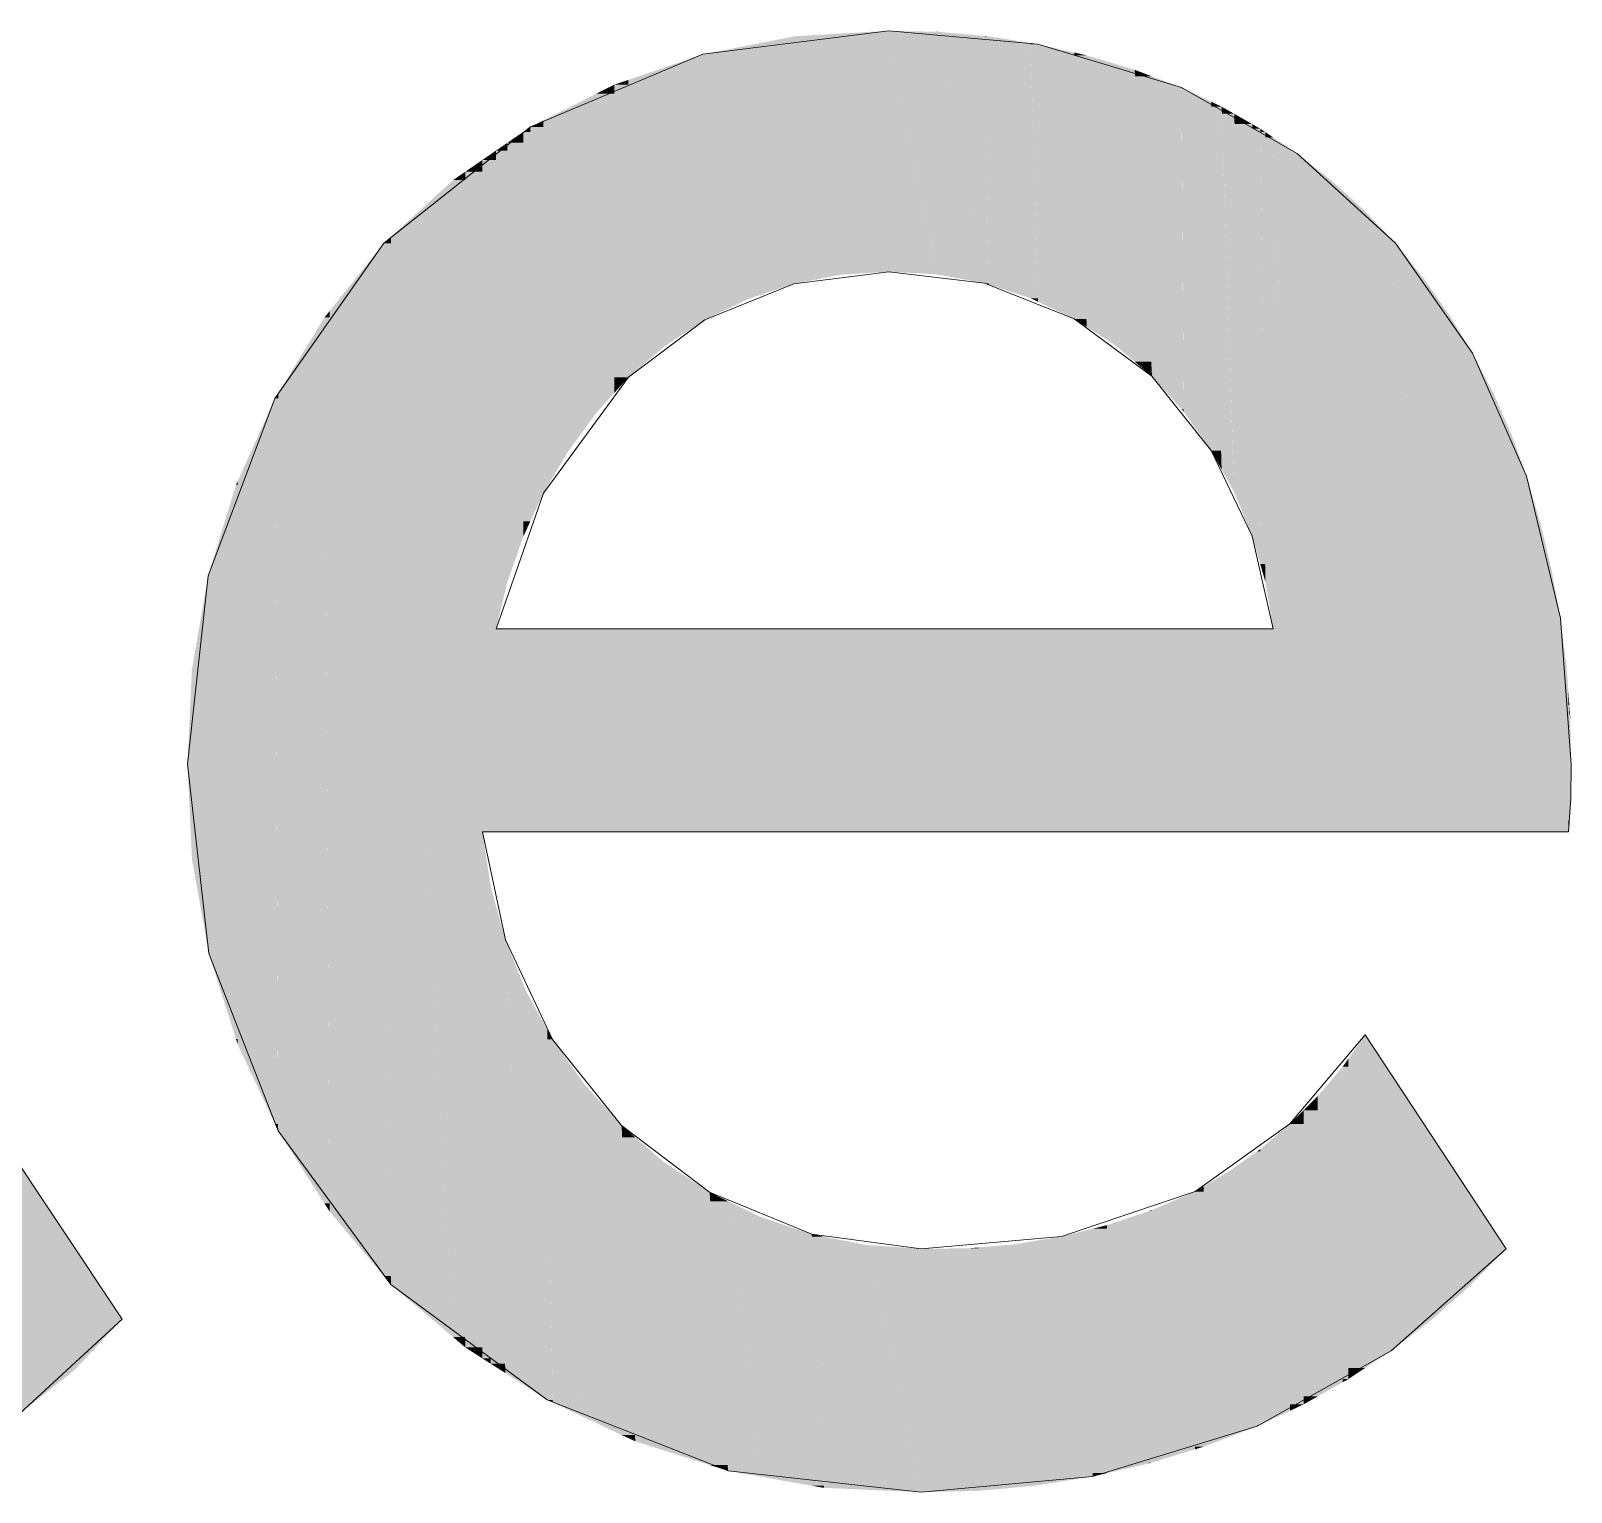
# Model space of a CAD drawing. Extents: x 885 to 2021, y 330 to 1122.
# Drawn here: x 1747.863 to 1750.219, y 644.146 to 646.382 of the extents above; entities that cross this region are included whole.
import ezdxf

# ---------------------------------------------------------------- set-up
doc = ezdxf.new("R2010")
doc.units = 0
doc.layers.get('0').update_dxf_attribs({"lineweight": 18})
doc.layers.add('P11_Plankopf_Ausführung_AF_4_800 Plankopf', color=7, linetype='Continuous', lineweight=25)

# ---------------------------------------------------------------- blocks, each defined once
blk = doc.blocks.new('Referenz-A0T8DI3SAL', base_point=(1729.7843, 502.0648))
at = {"layer": 'P11_Plankopf_Ausführung_AF_4_800 Plankopf', "color": 0, "linetype": 'Continuous', "lineweight": 13, "ltscale": 16.9}
for p, q in [((1749.1753, 646.3823), (1748.8912, 646.3463)), ((1749.4037, 646.3618), (1749.1753, 646.3823)), ((1748.8912, 646.3463), (1748.6272, 646.2352)), ((1749.6232, 646.2955), (1749.4037, 646.3618)), ((1749.8001, 646.1945), (1749.6232, 646.2955)), ((1748.6272, 646.2352), (1748.4029, 646.0572)), ((1749.9504, 646.0572), (1749.8001, 646.1945)), ((1748.4029, 646.0572), (1748.2364, 645.8196)), ((1750.0684, 645.8889), (1749.9504, 646.0572)), ((1749.1753, 646.0136), (1749.03, 645.995)), ((1749.3219, 645.9959), (1749.1753, 646.0136)), ((1749.03, 645.995), (1748.8943, 645.9399)), ((1749.4592, 645.9413), (1749.3219, 645.9959)), ((1749.5781, 645.8536), (1749.4592, 645.9413)), ((1748.8943, 645.9399), (1748.7771, 645.8521)), ((1750.151, 645.7008), (1750.0684, 645.8889)), ((1748.7771, 645.8521), (1748.6471, 645.6747)), ((1749.6686, 645.7399), (1749.5781, 645.8536)), ((1748.2364, 645.8196), (1748.1342, 645.5482)), ((1749.7315, 645.6088), (1749.6686, 645.7399)), ((1750.2029, 645.4831), (1750.151, 645.7008)), ((1748.6471, 645.6747), (1748.5747, 645.467)), ((1749.7635, 645.467), (1749.7315, 645.6088)), ((1748.1342, 645.5482), (1748.1027, 645.2598)), ((1750.2192, 645.2598), (1750.2029, 645.4831)), ((1749.7635, 645.467), (1748.5747, 645.467)), ((1748.1027, 645.2598), (1748.1353, 644.9701)), ((1750.2187, 645.2079), (1750.2192, 645.2598)), ((1750.2151, 645.1562), (1750.2187, 645.2079)), ((1748.5539, 645.1562), (1748.5889, 644.9911)), ((1748.5539, 645.1562), (1750.2151, 645.1562)), ((1748.5889, 644.9911), (1748.6612, 644.8385)), ((1748.1353, 644.9701), (1748.2414, 644.6985)), ((1748.6612, 644.8385), (1748.7668, 644.7068)), ((1749.7892, 644.7092), (1749.9044, 644.8455)), ((1750.1199, 644.5183), (1749.9044, 644.8455)), ((1748.0028, 644.4107), (1747.746, 644.7959)), ((1748.2414, 644.6985), (1748.4139, 644.4635)), ((1748.7668, 644.7068), (1748.9014, 644.6048)), ((1749.6439, 644.6058), (1749.7892, 644.7092)), ((1748.9014, 644.6048), (1749.0576, 644.5405)), ((1749.4397, 644.5369), (1749.6439, 644.6058)), ((1749.0576, 644.5405), (1749.2251, 644.5183)), ((1749.2251, 644.5183), (1749.4397, 644.5369)), ((1749.9441, 644.3621), (1750.1199, 644.5183)), ((1748.4139, 644.4635), (1748.6529, 644.2868)), ((1747.8462, 644.2661), (1748.0028, 644.4107)), ((1749.7392, 644.2465), (1749.9441, 644.3621)), ((1748.6529, 644.2868), (1748.9296, 644.1783)), ((1749.4873, 644.1697), (1749.7392, 644.2465)), ((1748.9296, 644.1783), (1749.2251, 644.1456)), ((1749.2251, 644.1456), (1749.4873, 644.1697))]:
    blk.add_line(p, q, dxfattribs=at)
at = {"layer": 'P11_Plankopf_Ausführung_AF_4_800 Plankopf', "color": 0, "linetype": 'Continuous', "lineweight": 0, "ltscale": 0.0169}
for points in [[(1749.03, 646.3599), (1748.9604, 646.3599), (1749.03, 646.3736)], [(1749.032, 646.3736), (1749.03, 646.3736), (1749.032, 646.374)], [(1749.032, 645.9953), (1749.03, 645.9953), (1749.03, 646.3736)], [(1749.032, 645.9953), (1749.032, 646.3736), (1749.03, 646.3736)], [(1749.102, 646.374), (1749.032, 646.374), (1749.102, 646.3781)], [(1749.102, 646.009), (1749.032, 646.009), (1749.032, 646.374)], [(1749.102, 646.009), (1749.102, 646.374), (1749.032, 646.374)], [(1749.1753, 646.3781), (1749.102, 646.3781), (1749.1753, 646.3823)], [(1749.1753, 646.0136), (1749.102, 646.0136), (1749.102, 646.3781)], [(1749.1753, 646.0136), (1749.1753, 646.3781), (1749.102, 646.3781)], [(1749.2483, 646.0136), (1749.1753, 646.0136), (1749.1753, 646.3823)], [(1749.2492, 646.3808), (1749.1756, 646.3808), (1749.1753, 646.3823)], [(1749.2492, 646.0095), (1749.2492, 646.3808), (1749.1756, 646.3808)], [(1749.2518, 646.0095), (1749.2492, 646.0095), (1749.2492, 646.3808)], [(1749.2518, 646.3807), (1749.2492, 646.3807), (1749.2492, 646.3808)], [(1749.2518, 646.009), (1749.2518, 646.3807), (1749.2492, 646.3807)], [(1749.3195, 646.009), (1749.2518, 646.009), (1749.2518, 646.3807)], [(1749.3219, 646.3744), (1749.253, 646.3744), (1749.2518, 646.3807)], [(1749.3219, 645.9959), (1749.3219, 646.3744), (1749.253, 646.3744)], [(1749.328, 645.9959), (1749.3219, 645.9959), (1749.3219, 646.3744)], [(1749.3281, 646.3739), (1749.3219, 646.3739), (1749.3219, 646.3744)], [(1749.3281, 645.9939), (1749.3281, 646.3739), (1749.3219, 646.3739)], [(1749.389, 645.9939), (1749.3281, 645.9939), (1749.3281, 646.3739)], [(1749.3923, 646.3637), (1749.3297, 646.3637), (1749.3281, 646.3739)], [(1748.8912, 646.3264), (1748.8329, 646.3264), (1748.8912, 646.3463)], [(1748.8943, 646.3463), (1748.8912, 646.3463), (1748.8943, 646.347)], [(1748.8943, 645.9399), (1748.8912, 645.9399), (1748.8912, 646.3463)], [(1748.8943, 645.9399), (1748.8943, 646.3463), (1748.8912, 646.3463)], [(1748.9604, 646.347), (1748.8943, 646.347), (1748.9604, 646.3599)], [(1748.9604, 645.9718), (1748.8943, 645.9718), (1748.8943, 646.347)], [(1748.9604, 645.9718), (1748.9604, 646.347), (1748.8943, 646.347)], [(1749.03, 645.995), (1748.9604, 645.995), (1748.9604, 646.3599)], [(1749.03, 645.995), (1749.03, 646.3599), (1748.9604, 646.3599)], [(1749.3923, 645.973), (1749.3923, 646.3637), (1749.3297, 646.3637)], [(1749.4035, 645.973), (1749.3923, 645.973), (1749.3923, 646.3637)], [(1749.4037, 646.3618), (1749.3924, 646.3618), (1749.3923, 646.3637)], [(1749.4037, 645.9676), (1749.4037, 646.3618), (1749.3924, 646.3618)], [(1749.4558, 645.9676), (1749.4037, 645.9676), (1749.4037, 646.3618)], [(1749.4592, 646.3491), (1749.4054, 646.3491), (1749.4037, 646.3618)], [(1749.4592, 645.9413), (1749.4592, 646.3491), (1749.4054, 646.3491)], [(1749.4778, 645.9413), (1749.4592, 645.9413), (1749.4592, 646.3491)], [(1749.4783, 646.3447), (1749.4594, 646.3447), (1749.4592, 646.3491)], [(1749.4783, 645.9291), (1749.4783, 646.3447), (1749.4594, 646.3447)], [(1749.5188, 645.9291), (1749.4783, 645.9291), (1749.4783, 646.3447)], [(1749.5215, 646.3317), (1749.4796, 646.3317), (1749.4783, 646.3447)], [(1748.8329, 646.3072), (1748.7771, 646.3072), (1748.8329, 646.3264)], [(1748.8912, 645.9378), (1748.8329, 645.9378), (1748.8329, 646.3264)], [(1748.8912, 645.9378), (1748.8912, 646.3264), (1748.8329, 646.3264)], [(1749.5215, 645.9013), (1749.5215, 646.3317), (1749.4796, 646.3317)], [(1749.5499, 645.9013), (1749.5215, 645.9013), (1749.5215, 646.3317)], [(1749.5516, 646.3226), (1749.5221, 646.3226), (1749.5215, 646.3317)], [(1749.5516, 645.8759), (1749.5516, 646.3226), (1749.5221, 646.3226)], [(1749.5769, 645.8759), (1749.5516, 645.8759), (1749.5516, 646.3226)], [(1749.5781, 646.3125), (1749.5522, 646.3125), (1749.5516, 646.3226)], [(1748.7554, 646.286), (1748.728, 646.286), (1748.7554, 646.2998)], [(1748.7771, 646.2998), (1748.7554, 646.2998), (1748.7771, 646.3072)], [(1748.7771, 645.8521), (1748.7554, 645.8521), (1748.7554, 646.2998)], [(1748.7771, 645.8521), (1748.7771, 646.2998), (1748.7554, 646.2998)], [(1748.8329, 645.8998), (1748.7771, 645.8998), (1748.7771, 646.3072)], [(1748.8329, 645.8998), (1748.8329, 646.3072), (1748.7771, 646.3072)], [(1749.5781, 645.8536), (1749.5781, 646.3125), (1749.5522, 646.3125)], [(1749.6188, 645.8536), (1749.5781, 645.8536), (1749.5781, 646.3125)], [(1749.6232, 646.2955), (1749.5796, 646.2955), (1749.5781, 646.3125)], [(1749.6232, 645.803), (1749.6232, 646.2955), (1749.5796, 646.2955)], [(1749.6265, 645.803), (1749.6232, 645.803), (1749.6232, 646.2955)], [(1749.6266, 646.2939), (1749.6233, 646.2939), (1749.6232, 646.2955)], [(1748.728, 646.2641), (1748.6846, 646.2641), (1748.728, 646.286)], [(1748.7554, 645.8279), (1748.728, 645.8279), (1748.728, 646.286)], [(1748.7554, 645.8279), (1748.7554, 646.286), (1748.728, 646.286)], [(1749.6266, 645.7993), (1749.6266, 646.2939), (1749.6233, 646.2939)], [(1749.6641, 645.7993), (1749.6266, 645.7993), (1749.6266, 646.2939)], [(1749.6686, 646.2739), (1749.6281, 646.2739), (1749.6266, 646.2939)], [(1749.6686, 645.7399), (1749.6686, 646.2739), (1749.6281, 646.2739)], [(1749.6838, 645.7399), (1749.6686, 645.7399), (1749.6686, 646.2739)], [(1749.6846, 646.2662), (1749.6688, 646.2662), (1749.6686, 646.2739)], [(1748.6846, 646.2452), (1748.6471, 646.2452), (1748.6846, 646.2641)], [(1748.728, 645.7974), (1748.6846, 645.7974), (1748.6846, 646.2641)], [(1748.728, 645.7974), (1748.728, 646.2641), (1748.6846, 646.2641)], [(1749.6846, 645.7108), (1749.6846, 646.2662), (1749.6688, 646.2662)], [(1749.7026, 645.7108), (1749.6846, 645.7108), (1749.6846, 646.2662)], [(1749.7038, 646.2553), (1749.685, 646.2553), (1749.6846, 646.2662)], [(1749.7038, 645.6761), (1749.7038, 646.2553), (1749.685, 646.2553)], [(1749.7286, 645.6761), (1749.7038, 645.6761), (1749.7038, 646.2553)], [(1749.7315, 646.2395), (1749.7044, 646.2395), (1749.7038, 646.2553)], [(1748.6162, 646.2109), (1748.592, 646.2109), (1748.6162, 646.2276)], [(1748.6272, 646.2276), (1748.6162, 646.2276), (1748.6272, 646.2352)], [(1748.6272, 645.6317), (1748.6162, 645.6317), (1748.6162, 646.2276)], [(1748.6272, 645.6317), (1748.6272, 646.2276), (1748.6162, 646.2276)], [(1748.6471, 646.2352), (1748.6272, 646.2352), (1748.6471, 646.2452)], [(1748.6471, 645.6747), (1748.6272, 645.6747), (1748.6272, 646.2352)], [(1748.6471, 645.6747), (1748.6471, 646.2352), (1748.6272, 646.2352)], [(1748.6846, 645.738), (1748.6471, 645.738), (1748.6471, 646.2452)], [(1748.6846, 645.738), (1748.6846, 646.2452), (1748.6471, 646.2452)], [(1749.7315, 645.6088), (1749.7315, 646.2395), (1749.7044, 646.2395)], [(1749.7429, 645.6088), (1749.7315, 645.6088), (1749.7315, 646.2395)], [(1749.7437, 646.2325), (1749.7316, 646.2325), (1749.7315, 646.2395)], [(1749.7437, 645.5661), (1749.7437, 646.2325), (1749.7316, 646.2325)], [(1749.7512, 645.5661), (1749.7437, 645.5661), (1749.7437, 646.2325)], [(1749.7515, 646.2273), (1749.7438, 646.2273), (1749.7437, 646.2325)], [(1749.7515, 645.5388), (1749.7515, 646.2273), (1749.7438, 646.2273)], [(1749.7624, 645.5388), (1749.7515, 645.5388), (1749.7515, 646.2273)], [(1749.7635, 646.2192), (1749.7516, 646.2192), (1749.7515, 646.2273)], [(1748.592, 646.1991), (1748.5747, 646.1991), (1748.592, 646.2109)], [(1748.6162, 645.6079), (1748.592, 645.6079), (1748.592, 646.2109)], [(1748.6162, 645.6079), (1748.6162, 646.2109), (1748.592, 646.2109)], [(1749.7635, 645.467), (1749.7635, 646.2192), (1749.7516, 646.2192)], [(1749.7635, 645.1562), (1749.8001, 645.1562), (1749.7635, 646.2192)], [(1749.8001, 646.1945), (1749.7644, 646.1945), (1749.7635, 646.2192)], [(1748.5539, 646.1666), (1748.5275, 646.1666), (1748.5539, 646.1847)], [(1748.5747, 646.1847), (1748.5539, 646.1847), (1748.5747, 646.1991)], [(1748.5539, 645.1562), (1748.5747, 645.1562), (1748.5539, 646.1847)], [(1748.5747, 645.1562), (1748.5747, 646.1847), (1748.5539, 646.1847)], [(1748.592, 645.5385), (1748.5747, 645.5385), (1748.5747, 646.1991)], [(1748.592, 645.5385), (1748.592, 646.1991), (1748.5747, 646.1991)], [(1749.8001, 645.1562), (1749.8001, 646.1945), (1749.7644, 646.1945)], [(1749.8001, 645.1562), (1749.8536, 645.1562), (1749.8001, 646.1945)], [(1749.8536, 646.1525), (1749.8023, 646.1525), (1749.8001, 646.1945)], [(1748.509, 646.0671), (1748.4139, 646.0671), (1748.509, 646.1538)], [(1748.5275, 646.1538), (1748.509, 646.1538), (1748.5275, 646.1666)], [(1748.5274, 644.383), (1748.509, 644.383), (1748.509, 646.1538)], [(1748.5275, 644.3673), (1748.5275, 646.1538), (1748.509, 646.1538)], [(1748.5537, 644.3673), (1748.5275, 644.3673), (1748.5275, 646.1666)], [(1748.5539, 644.3503), (1748.5539, 646.1666), (1748.5275, 646.1666)], [(1749.8536, 645.1562), (1749.8536, 646.1525), (1749.8023, 646.1525)], [(1749.8536, 645.1562), (1749.9038, 645.1562), (1749.8536, 646.1525)], [(1749.9038, 646.1066), (1749.8559, 646.1066), (1749.8536, 646.1525)], [(1749.9038, 645.1562), (1749.9038, 646.1066), (1749.8559, 646.1066)], [(1749.9038, 645.1562), (1749.9504, 645.1562), (1749.9038, 646.1066)], [(1749.9504, 646.0572), (1749.9062, 646.0572), (1749.9038, 646.1066)], [(1748.4139, 646.0572), (1748.4029, 646.0572), (1748.4139, 646.0671)], [(1748.5044, 644.4635), (1748.4139, 644.4635), (1748.4139, 646.0671)], [(1748.509, 644.383), (1748.509, 646.0671), (1748.4139, 646.0671)], [(1748.4029, 645.9533), (1748.32, 645.9533), (1748.4029, 646.0572)], [(1748.4138, 644.4765), (1748.4029, 644.4765), (1748.4029, 646.0572)], [(1748.4139, 644.4635), (1748.4139, 646.0572), (1748.4029, 646.0572)], [(1749.9504, 645.1562), (1749.9504, 646.0572), (1749.9062, 646.0572)], [(1749.9504, 645.1562), (1749.9934, 645.1562), (1749.9504, 646.0572)], [(1749.9934, 646.0037), (1749.953, 646.0037), (1749.9504, 646.0572)], [(1749.102, 646.009), (1749.1753, 646.0136), (1749.102, 646.0136)], [(1749.2492, 646.0095), (1749.2483, 646.0136), (1749.1753, 646.0136)], [(1748.9604, 645.9718), (1749.03, 645.995), (1748.9604, 645.995)], [(1749.03, 645.995), (1749.032, 645.9953), (1749.03, 645.9953)], [(1749.032, 645.9953), (1749.102, 646.009), (1749.032, 646.009)], [(1749.2518, 646.009), (1749.2518, 646.0095), (1749.2492, 646.0095)], [(1749.3219, 645.9959), (1749.3195, 646.009), (1749.2518, 646.009)], [(1749.3281, 645.9939), (1749.328, 645.9959), (1749.3219, 645.9959)], [(1749.3923, 645.973), (1749.389, 645.9939), (1749.3281, 645.9939)], [(1749.9934, 645.1562), (1749.9934, 646.0037), (1749.953, 646.0037)], [(1749.9934, 645.1562), (1750.0328, 645.1562), (1749.9934, 646.0037)], [(1750.0328, 645.9476), (1749.996, 645.9476), (1749.9934, 646.0037)], [(1748.8943, 645.9399), (1748.9604, 645.9718), (1748.8943, 645.9718)], [(1749.4037, 645.9676), (1749.4035, 645.973), (1749.3923, 645.973)], [(1749.4592, 645.9413), (1749.4558, 645.9676), (1749.4037, 645.9676)], [(1748.3122, 645.8277), (1748.2414, 645.8277), (1748.3122, 645.9436)], [(1748.32, 645.9436), (1748.3122, 645.9436), (1748.32, 645.9533)], [(1748.3199, 644.5875), (1748.3122, 644.5875), (1748.3122, 645.9436)], [(1748.32, 644.5754), (1748.32, 645.9436), (1748.3122, 645.9436)], [(1748.3974, 644.5754), (1748.32, 644.5754), (1748.32, 645.9533)], [(1748.4029, 644.4765), (1748.4029, 645.9533), (1748.32, 645.9533)], [(1749.4783, 645.9291), (1749.4778, 645.9413), (1749.4592, 645.9413)], [(1750.0328, 645.1562), (1750.0328, 645.9476), (1749.996, 645.9476)], [(1750.0328, 645.1562), (1750.0684, 645.1562), (1750.0328, 645.9476)], [(1750.0684, 645.8889), (1750.0354, 645.8889), (1750.0328, 645.9476)], [(1748.8329, 645.8998), (1748.8912, 645.9378), (1748.8329, 645.9378)], [(1748.8912, 645.9378), (1748.8943, 645.9399), (1748.8912, 645.9399)], [(1749.5215, 645.9013), (1749.5188, 645.9291), (1749.4783, 645.9291)], [(1748.7771, 645.8521), (1748.8329, 645.8998), (1748.7771, 645.8998)], [(1749.5516, 645.8759), (1749.5499, 645.9013), (1749.5215, 645.9013)], [(1749.5781, 645.8536), (1749.5769, 645.8759), (1749.5516, 645.8759)], [(1750.0684, 645.1562), (1750.0684, 645.8889), (1750.0354, 645.8889)], [(1750.0684, 645.1562), (1750.1001, 645.1562), (1750.0684, 645.8889)], [(1750.1001, 645.8281), (1750.071, 645.8281), (1750.0684, 645.8889)], [(1748.7554, 645.8279), (1748.7771, 645.8521), (1748.7554, 645.8521)], [(1749.6232, 645.803), (1749.6188, 645.8536), (1749.5781, 645.8536)], [(1748.2414, 645.8196), (1748.2364, 645.8196), (1748.2414, 645.8277)], [(1748.3059, 644.6985), (1748.2414, 644.6985), (1748.2414, 645.8277)], [(1748.3122, 644.5875), (1748.3122, 645.8277), (1748.2414, 645.8277)], [(1748.728, 645.7974), (1748.7554, 645.8279), (1748.728, 645.8279)], [(1750.1001, 645.1562), (1750.1001, 645.8281), (1750.071, 645.8281)], [(1750.1001, 645.1562), (1750.1276, 645.1562), (1750.1001, 645.8281)], [(1750.1276, 645.7653), (1750.1026, 645.7653), (1750.1001, 645.8281)], [(1748.2364, 645.6931), (1748.1795, 645.6931), (1748.2364, 645.8196)], [(1748.2413, 644.7091), (1748.2364, 644.7091), (1748.2364, 645.8196)], [(1748.2414, 644.6985), (1748.2414, 645.8196), (1748.2364, 645.8196)], [(1749.6266, 645.7993), (1749.6265, 645.803), (1749.6232, 645.803)], [(1749.6686, 645.7399), (1749.6641, 645.7993), (1749.6266, 645.7993)], [(1748.6846, 645.738), (1748.728, 645.7974), (1748.6846, 645.7974)], [(1750.1276, 645.1562), (1750.1276, 645.7653), (1750.1026, 645.7653)], [(1750.1276, 645.1562), (1750.151, 645.1562), (1750.1276, 645.7653)], [(1750.151, 645.7008), (1750.1301, 645.7008), (1750.1276, 645.7653)], [(1748.6471, 645.6747), (1748.6846, 645.738), (1748.6471, 645.738)], [(1749.6846, 645.7108), (1749.6838, 645.7399), (1749.6686, 645.7399)], [(1749.7038, 645.6761), (1749.7026, 645.7108), (1749.6846, 645.7108)], [(1748.1768, 645.5516), (1748.1353, 645.5516), (1748.1768, 645.6871)], [(1748.1795, 645.6871), (1748.1768, 645.6871), (1748.1795, 645.6931)], [(1748.1795, 644.8393), (1748.1768, 644.8393), (1748.1768, 645.6871)], [(1748.1795, 644.8309), (1748.1795, 645.6871), (1748.1768, 645.6871)], [(1748.2294, 644.8309), (1748.1795, 644.8309), (1748.1795, 645.6931)], [(1748.2364, 644.7091), (1748.2364, 645.6931), (1748.1795, 645.6931)], [(1750.151, 645.1562), (1750.151, 645.7008), (1750.1301, 645.7008)], [(1750.151, 645.1562), (1750.1722, 645.1562), (1750.151, 645.7008)], [(1750.1722, 645.6292), (1750.1538, 645.6292), (1750.151, 645.7008)], [(1748.6272, 645.6317), (1748.6471, 645.6747), (1748.6272, 645.6747)], [(1749.7315, 645.6088), (1749.7286, 645.6761), (1749.7038, 645.6761)], [(1748.6162, 645.6079), (1748.6272, 645.6317), (1748.6162, 645.6317)], [(1750.1722, 645.1562), (1750.1722, 645.6292), (1750.1538, 645.6292)], [(1750.1722, 645.1562), (1750.1896, 645.1562), (1750.1722, 645.6292)], [(1750.1896, 645.5565), (1750.1749, 645.5565), (1750.1722, 645.6292)], [(1748.592, 645.5385), (1748.6162, 645.6079), (1748.592, 645.6079)], [(1749.7437, 645.5661), (1749.7429, 645.6088), (1749.7315, 645.6088)], [(1749.7515, 645.5388), (1749.7512, 645.5661), (1749.7437, 645.5661)], [(1748.1342, 645.4058), (1748.1096, 645.4058), (1748.1342, 645.5482)], [(1748.1353, 645.5482), (1748.1342, 645.5482), (1748.1353, 645.5516)], [(1748.1353, 644.976), (1748.1342, 644.976), (1748.1342, 645.5482)], [(1748.1353, 644.9701), (1748.1353, 645.5482), (1748.1342, 645.5482)], [(1748.1692, 644.9701), (1748.1353, 644.9701), (1748.1353, 645.5516)], [(1748.1768, 644.8393), (1748.1768, 645.5516), (1748.1353, 645.5516)], [(1750.1896, 645.1562), (1750.1896, 645.5565), (1750.1749, 645.5565)], [(1750.1896, 645.1562), (1750.2029, 645.1562), (1750.1896, 645.5565)], [(1750.2029, 645.4831), (1750.192, 645.4831), (1750.1896, 645.5565)], [(1748.5747, 645.467), (1748.592, 645.5385), (1748.5747, 645.5385)], [(1749.7635, 645.467), (1749.7624, 645.5388), (1749.7515, 645.5388)], [(1750.2029, 645.1562), (1750.2029, 645.4831), (1750.192, 645.4831)], [(1750.2029, 645.1562), (1750.2124, 645.1562), (1750.2029, 645.4831)], [(1750.2124, 645.409), (1750.2051, 645.409), (1750.2029, 645.4831)], [(1748.5747, 645.1562), (1749.7635, 645.1562), (1748.5747, 645.467)], [(1749.7635, 645.1562), (1749.7635, 645.467), (1748.5747, 645.467)], [(1748.1094, 645.2598), (1748.1027, 645.2598), (1748.1094, 645.405)], [(1748.1096, 645.405), (1748.1094, 645.405), (1748.1096, 645.4058)], [(1748.1096, 645.117), (1748.1094, 645.117), (1748.1094, 645.405)], [(1748.1096, 645.1139), (1748.1096, 645.405), (1748.1094, 645.405)], [(1748.1263, 645.1139), (1748.1096, 645.1139), (1748.1096, 645.4058)], [(1748.1342, 644.976), (1748.1342, 645.4058), (1748.1096, 645.4058)], [(1750.2124, 645.1562), (1750.2124, 645.409), (1750.2051, 645.409)], [(1750.2124, 645.1562), (1750.2151, 645.1562), (1750.2124, 645.409)], [(1750.2151, 645.3715), (1750.2128, 645.3715), (1750.2124, 645.409)], [(1750.2151, 645.1562), (1750.2151, 645.3715), (1750.2128, 645.3715)], [(1750.2166, 645.1734), (1750.2151, 645.1734), (1750.2151, 645.3715)], [(1750.2166, 645.35), (1750.2152, 645.35), (1750.2151, 645.3715)], [(1750.2166, 645.1734), (1750.2166, 645.35), (1750.2152, 645.35)], [(1750.2178, 645.1895), (1750.2166, 645.1895), (1750.2166, 645.35)], [(1750.2178, 645.3345), (1750.2168, 645.3345), (1750.2166, 645.35)], [(1750.2178, 645.1895), (1750.2178, 645.3345), (1750.2168, 645.3345)], [(1750.2179, 645.1907), (1750.2178, 645.1907), (1750.2178, 645.3345)], [(1750.2179, 645.33), (1750.2178, 645.33), (1750.2178, 645.3345)], [(1750.2179, 645.1907), (1750.2179, 645.33), (1750.2178, 645.33)], [(1750.2187, 645.2079), (1750.2179, 645.2079), (1750.2179, 645.33)], [(1750.2187, 645.2841), (1750.2182, 645.2841), (1750.2179, 645.33)], [(1750.2187, 645.2079), (1750.2187, 645.2841), (1750.2182, 645.2841)], [(1750.2192, 645.2235), (1750.2187, 645.2235), (1750.2187, 645.2841)], [(1750.2192, 645.2598), (1750.2189, 645.2598), (1750.2187, 645.2841)], [(1748.1094, 645.117), (1748.1094, 645.2598), (1748.1027, 645.2598)], [(1750.2192, 645.2235), (1750.2192, 645.2598), (1750.2189, 645.2598)], [(1750.2192, 645.2252), (1750.2192, 645.2252), (1750.2192, 645.2598)], [(1750.2192, 645.2555), (1750.2192, 645.2555), (1750.2192, 645.2598)], [(1750.2192, 645.2252), (1750.2192, 645.2555), (1750.2192, 645.2555)], [(1750.2194, 645.2425), (1750.2192, 645.2425), (1750.2192, 645.2555)], [(1750.2192, 645.2252), (1750.2194, 645.2425), (1750.2192, 645.2425)], [(1750.2187, 645.2079), (1750.2192, 645.2235), (1750.2187, 645.2235)], [(1750.2192, 645.2235), (1750.2192, 645.2252), (1750.2192, 645.2252)], [(1750.2166, 645.1734), (1750.2178, 645.1895), (1750.2166, 645.1895)], [(1750.2178, 645.1895), (1750.2179, 645.1907), (1750.2178, 645.1907)], [(1750.2179, 645.1907), (1750.2187, 645.2079), (1750.2179, 645.2079)], [(1750.2151, 645.1562), (1750.2166, 645.1734), (1750.2151, 645.1734)], [(1748.5665, 644.3503), (1748.5539, 644.3503), (1748.5539, 645.1562)], [(1748.5666, 645.0726), (1748.5552, 645.0726), (1748.5539, 645.1562)], [(1748.1096, 645.1139), (1748.1096, 645.117), (1748.1094, 645.117)], [(1748.1342, 644.976), (1748.1263, 645.1139), (1748.1096, 645.1139)], [(1748.5666, 644.3422), (1748.5666, 645.0726), (1748.5552, 645.0726)], [(1748.5885, 644.3422), (1748.5666, 644.3422), (1748.5666, 645.0726)], [(1748.5889, 644.9911), (1748.569, 644.9911), (1748.5666, 645.0726)], [(1748.1353, 644.9701), (1748.1353, 644.976), (1748.1342, 644.976)], [(1748.5889, 644.3279), (1748.5889, 644.9911), (1748.569, 644.9911)], [(1748.6197, 644.3279), (1748.5889, 644.3279), (1748.5889, 644.9911)], [(1748.6206, 644.9127), (1748.5926, 644.9127), (1748.5889, 644.9911)], [(1748.1768, 644.8393), (1748.1692, 644.9701), (1748.1353, 644.9701)], [(1748.6206, 644.3075), (1748.6206, 644.9127), (1748.5926, 644.9127)], [(1748.6518, 644.3075), (1748.6206, 644.3075), (1748.6206, 644.9127)], [(1748.6529, 644.8537), (1748.6236, 644.8537), (1748.6206, 644.9127)], [(1748.1795, 644.8309), (1748.1795, 644.8393), (1748.1768, 644.8393)], [(1748.6529, 644.2868), (1748.6529, 644.8537), (1748.6236, 644.8537)], [(1748.6611, 644.2868), (1748.6529, 644.2868), (1748.6529, 644.8537)], [(1748.6612, 644.8385), (1748.6531, 644.8385), (1748.6529, 644.8537)], [(1748.6612, 644.2829), (1748.6612, 644.8385), (1748.6531, 644.8385)], [(1748.7082, 644.2829), (1748.6612, 644.2829), (1748.6612, 644.8385)], [(1748.7102, 644.7696), (1748.667, 644.7696), (1748.6612, 644.8385)], [(1749.9044, 644.8092), (1749.8786, 644.8092), (1749.9044, 644.8455)], [(1749.9441, 644.3621), (1749.9044, 644.3621), (1749.9044, 644.8455)], [(1749.9441, 644.7853), (1749.9093, 644.7853), (1749.9044, 644.8455)], [(1748.2364, 644.7091), (1748.2294, 644.8309), (1748.1795, 644.8309)], [(1749.8699, 644.7514), (1749.8314, 644.7514), (1749.8699, 644.7969)], [(1749.8786, 644.7969), (1749.8699, 644.7969), (1749.8786, 644.8092)], [(1749.8786, 644.3188), (1749.8699, 644.3188), (1749.8699, 644.7969)], [(1749.8786, 644.3188), (1749.8786, 644.7969), (1749.8699, 644.7969)], [(1749.9044, 644.3359), (1749.8786, 644.3359), (1749.8786, 644.8092)], [(1749.9044, 644.3359), (1749.9044, 644.8092), (1749.8786, 644.8092)], [(1748.7102, 644.2599), (1748.7102, 644.7696), (1748.667, 644.7696)], [(1748.764, 644.2599), (1748.7102, 644.2599), (1748.7102, 644.7696)], [(1748.7668, 644.7068), (1748.7168, 644.7068), (1748.7102, 644.7696)], [(1749.9441, 644.3621), (1749.9441, 644.7853), (1749.9093, 644.7853)], [(1750.0063, 644.41), (1749.9441, 644.41), (1749.9441, 644.7853)], [(1750.0063, 644.6907), (1749.9597, 644.6907), (1749.9441, 644.7853)], [(1749.8314, 644.7302), (1749.8102, 644.7302), (1749.8314, 644.7514)], [(1749.8699, 644.3139), (1749.8314, 644.3139), (1749.8314, 644.7514)], [(1749.8699, 644.3139), (1749.8699, 644.7514), (1749.8314, 644.7514)], [(1749.8102, 644.7092), (1749.7892, 644.7092), (1749.8102, 644.7302)], [(1749.8314, 644.2921), (1749.8102, 644.2921), (1749.8102, 644.7302)], [(1749.8314, 644.2921), (1749.8314, 644.7302), (1749.8102, 644.7302)], [(1748.2414, 644.6985), (1748.2413, 644.7091), (1748.2364, 644.7091)], [(1748.3122, 644.5875), (1748.3059, 644.6985), (1748.2414, 644.6985)], [(1748.7668, 644.2332), (1748.7668, 644.7068), (1748.7168, 644.7068)], [(1748.7873, 644.2332), (1748.7668, 644.2332), (1748.7668, 644.7068)], [(1748.7877, 644.6888), (1748.7676, 644.6888), (1748.7668, 644.7068)], [(1749.7892, 644.6707), (1749.7437, 644.6707), (1749.7892, 644.7092)], [(1749.8102, 644.2802), (1749.7892, 644.2802), (1749.7892, 644.7092)], [(1749.8102, 644.2802), (1749.8102, 644.7092), (1749.7892, 644.7092)], [(1748.7877, 644.2235), (1748.7877, 644.6888), (1748.7676, 644.6888)], [(1748.8296, 644.2235), (1748.7877, 644.2235), (1748.7877, 644.6888)], [(1748.8308, 644.6514), (1748.791, 644.6514), (1748.7877, 644.6888)], [(1749.7437, 644.6675), (1749.7392, 644.6675), (1749.7437, 644.6707)], [(1749.7892, 644.2702), (1749.7437, 644.2702), (1749.7437, 644.6707)], [(1749.7892, 644.2702), (1749.7892, 644.6707), (1749.7437, 644.6707)], [(1750.0063, 644.41), (1750.0063, 644.6907), (1749.9597, 644.6907)], [(1750.065, 644.4621), (1750.0063, 644.4621), (1750.0063, 644.6907)], [(1750.065, 644.6016), (1750.0292, 644.6016), (1750.0063, 644.6907)], [(1747.9299, 644.3326), (1747.8462, 644.3326), (1747.8462, 644.6456)], [(1747.9299, 644.5201), (1747.8797, 644.5201), (1747.8462, 644.6456)], [(1748.8308, 644.2097), (1748.8308, 644.6514), (1748.791, 644.6514)], [(1748.898, 644.2097), (1748.8308, 644.2097), (1748.8308, 644.6514)], [(1748.9014, 644.6048), (1748.8379, 644.6048), (1748.8308, 644.6514)], [(1749.7392, 644.6362), (1749.6952, 644.6362), (1749.7392, 644.6675)], [(1749.7437, 644.2486), (1749.7392, 644.2486), (1749.7392, 644.6675)], [(1749.7437, 644.2486), (1749.7437, 644.6675), (1749.7392, 644.6675)], [(1749.6952, 644.6136), (1749.6571, 644.6136), (1749.6952, 644.6362)], [(1749.7392, 644.2465), (1749.6952, 644.2465), (1749.6952, 644.6362)], [(1749.7392, 644.2465), (1749.7392, 644.6362), (1749.6952, 644.6362)], [(1748.9014, 644.1873), (1748.9014, 644.6048), (1748.8379, 644.6048)], [(1748.929, 644.1873), (1748.9014, 644.1873), (1748.9014, 644.6048)], [(1748.9296, 644.591), (1748.9023, 644.591), (1748.9014, 644.6048)], [(1749.6439, 644.5774), (1749.5777, 644.5774), (1749.6439, 644.6058)], [(1749.6571, 644.6058), (1749.6439, 644.6058), (1749.6571, 644.6136)], [(1749.6571, 644.2152), (1749.6439, 644.2152), (1749.6439, 644.6058)], [(1749.6571, 644.2152), (1749.6571, 644.6058), (1749.6439, 644.6058)], [(1749.6952, 644.2297), (1749.6571, 644.2297), (1749.6571, 644.6136)], [(1749.6952, 644.2297), (1749.6952, 644.6136), (1749.6571, 644.6136)], [(1750.065, 644.4621), (1750.065, 644.6016), (1750.0292, 644.6016)], [(1750.1199, 644.5183), (1750.065, 644.5183), (1750.065, 644.6016)], [(1748.32, 644.5754), (1748.3199, 644.5875), (1748.3122, 644.5875)], [(1748.4029, 644.4765), (1748.3974, 644.5754), (1748.32, 644.5754)], [(1748.9296, 644.1783), (1748.9296, 644.591), (1748.9023, 644.591)], [(1748.9765, 644.1783), (1748.9296, 644.1783), (1748.9296, 644.591)], [(1748.9775, 644.5676), (1748.9323, 644.5676), (1748.9296, 644.591)], [(1749.573, 644.5544), (1749.5095, 644.5544), (1749.573, 644.5758)], [(1749.5777, 644.5758), (1749.573, 644.5758), (1749.5777, 644.5774)], [(1749.5777, 644.191), (1749.573, 644.191), (1749.573, 644.5758)], [(1749.5777, 644.191), (1749.5777, 644.5758), (1749.573, 644.5758)], [(1749.6439, 644.2112), (1749.5777, 644.2112), (1749.5777, 644.5774)], [(1749.6439, 644.2112), (1749.6439, 644.5774), (1749.5777, 644.5774)], [(1748.9775, 644.1698), (1748.9775, 644.5676), (1748.9323, 644.5676)], [(1749.0549, 644.1698), (1748.9775, 644.1698), (1748.9775, 644.5676)], [(1749.0576, 644.5405), (1748.9827, 644.5405), (1748.9775, 644.5676)], [(1749.5095, 644.5489), (1749.4873, 644.5489), (1749.5095, 644.5544)], [(1749.573, 644.1896), (1749.5095, 644.1896), (1749.5095, 644.5544)], [(1749.573, 644.1896), (1749.573, 644.5544), (1749.5095, 644.5544)], [(1749.0576, 644.1556), (1749.0576, 644.5405), (1748.9827, 644.5405)], [(1749.0761, 644.1556), (1749.0576, 644.1556), (1749.0576, 644.5405)], [(1749.0763, 644.5368), (1749.0578, 644.5368), (1749.0576, 644.5405)], [(1749.0763, 644.1523), (1749.0763, 644.5368), (1749.0578, 644.5368)], [(1749.1401, 644.1523), (1749.0763, 644.1523), (1749.0763, 644.5368)], [(1749.1406, 644.524), (1749.0784, 644.524), (1749.0763, 644.5368)], [(1749.4005, 644.525), (1749.3687, 644.525), (1749.4005, 644.5304)], [(1749.4397, 644.5304), (1749.4005, 644.5304), (1749.4397, 644.5369)], [(1749.4397, 644.1621), (1749.4005, 644.1621), (1749.4005, 644.5304)], [(1749.4397, 644.1621), (1749.4397, 644.5304), (1749.4005, 644.5304)], [(1749.4873, 644.5369), (1749.4397, 644.5369), (1749.4873, 644.5489)], [(1749.4873, 644.1697), (1749.4397, 644.1697), (1749.4397, 644.5369)], [(1749.4873, 644.1697), (1749.4873, 644.5369), (1749.4397, 644.5369)], [(1749.5095, 644.1749), (1749.4873, 644.1749), (1749.4873, 644.5489)], [(1749.5095, 644.1749), (1749.5095, 644.5489), (1749.4873, 644.5489)], [(1747.9299, 644.3326), (1747.9299, 644.5201), (1747.8797, 644.5201)], [(1748.0028, 644.4107), (1747.9299, 644.4107), (1747.9299, 644.5201)], [(1749.1406, 644.1494), (1749.1406, 644.524), (1749.0784, 644.524)], [(1749.2242, 644.1494), (1749.1406, 644.1494), (1749.1406, 644.524)], [(1749.2251, 644.5183), (1749.1419, 644.5183), (1749.1406, 644.524)], [(1749.2251, 644.1456), (1749.2251, 644.5183), (1749.1419, 644.5183)], [(1749.297, 644.5183), (1749.2251, 644.5183), (1749.297, 644.5188)], [(1749.297, 644.1473), (1749.2251, 644.1473), (1749.2251, 644.5183)], [(1749.297, 644.1473), (1749.297, 644.5183), (1749.2251, 644.5183)], [(1749.313, 644.5188), (1749.297, 644.5188), (1749.313, 644.5202)], [(1749.313, 644.1477), (1749.297, 644.1477), (1749.297, 644.5188)], [(1749.313, 644.1477), (1749.313, 644.5188), (1749.297, 644.5188)], [(1749.3687, 644.5202), (1749.313, 644.5202), (1749.3687, 644.525)], [(1749.3687, 644.1528), (1749.313, 644.1528), (1749.313, 644.5202)], [(1749.3687, 644.1528), (1749.3687, 644.5202), (1749.313, 644.5202)], [(1749.4005, 644.1558), (1749.3687, 644.1558), (1749.3687, 644.525)], [(1749.4005, 644.1558), (1749.4005, 644.525), (1749.3687, 644.525)], [(1750.065, 644.4621), (1750.1199, 644.5183), (1750.065, 644.5183)], [(1748.4139, 644.4635), (1748.4138, 644.4765), (1748.4029, 644.4765)], [(1748.509, 644.383), (1748.5044, 644.4635), (1748.4139, 644.4635)], [(1750.0063, 644.41), (1750.065, 644.4621), (1750.0063, 644.4621)], [(1747.9299, 644.3326), (1748.0028, 644.4107), (1747.9299, 644.4107)], [(1749.9441, 644.3621), (1750.0063, 644.41), (1749.9441, 644.41)], [(1748.5275, 644.3673), (1748.5274, 644.383), (1748.509, 644.383)], [(1748.5539, 644.3503), (1748.5537, 644.3673), (1748.5275, 644.3673)], [(1749.9044, 644.3359), (1749.9441, 644.3621), (1749.9044, 644.3621)], [(1748.5666, 644.3422), (1748.5665, 644.3503), (1748.5539, 644.3503)], [(1748.5889, 644.3279), (1748.5885, 644.3422), (1748.5666, 644.3422)], [(1747.8462, 644.2661), (1747.9299, 644.3326), (1747.8462, 644.3326)], [(1748.6206, 644.3075), (1748.6197, 644.3279), (1748.5889, 644.3279)], [(1749.8699, 644.3139), (1749.8786, 644.3188), (1749.8699, 644.3188)], [(1749.8786, 644.3188), (1749.9044, 644.3359), (1749.8786, 644.3359)], [(1748.6529, 644.2868), (1748.6518, 644.3075), (1748.6206, 644.3075)], [(1749.8102, 644.2802), (1749.8314, 644.2921), (1749.8102, 644.2921)], [(1749.8314, 644.2921), (1749.8699, 644.3139), (1749.8314, 644.3139)], [(1748.6612, 644.2829), (1748.6611, 644.2868), (1748.6529, 644.2868)], [(1748.7102, 644.2599), (1748.7082, 644.2829), (1748.6612, 644.2829)], [(1749.7437, 644.2486), (1749.7892, 644.2702), (1749.7437, 644.2702)], [(1749.7892, 644.2702), (1749.8102, 644.2802), (1749.7892, 644.2802)], [(1748.7668, 644.2332), (1748.764, 644.2599), (1748.7102, 644.2599)], [(1749.6952, 644.2297), (1749.7392, 644.2465), (1749.6952, 644.2465)], [(1749.7392, 644.2465), (1749.7437, 644.2486), (1749.7392, 644.2486)], [(1748.7877, 644.2235), (1748.7873, 644.2332), (1748.7668, 644.2332)], [(1748.8308, 644.2097), (1748.8296, 644.2235), (1748.7877, 644.2235)], [(1749.6571, 644.2152), (1749.6952, 644.2297), (1749.6571, 644.2297)], [(1748.9014, 644.1873), (1748.898, 644.2097), (1748.8308, 644.2097)], [(1749.5777, 644.191), (1749.6439, 644.2112), (1749.5777, 644.2112)], [(1749.6439, 644.2112), (1749.6571, 644.2152), (1749.6439, 644.2152)], [(1748.9296, 644.1783), (1748.929, 644.1873), (1748.9014, 644.1873)], [(1748.9775, 644.1698), (1748.9765, 644.1783), (1748.9296, 644.1783)], [(1749.4873, 644.1697), (1749.5095, 644.1749), (1749.4873, 644.1749)], [(1749.5095, 644.1749), (1749.573, 644.1896), (1749.5095, 644.1896)], [(1749.573, 644.1896), (1749.5777, 644.191), (1749.573, 644.191)], [(1749.0576, 644.1556), (1749.0549, 644.1698), (1748.9775, 644.1698)], [(1749.0763, 644.1523), (1749.0761, 644.1556), (1749.0576, 644.1556)], [(1749.1406, 644.1494), (1749.1401, 644.1523), (1749.0763, 644.1523)], [(1749.313, 644.1477), (1749.3687, 644.1528), (1749.313, 644.1528)], [(1749.3687, 644.1528), (1749.4005, 644.1558), (1749.3687, 644.1558)], [(1749.4005, 644.1558), (1749.4397, 644.1621), (1749.4005, 644.1621)], [(1749.4397, 644.1621), (1749.4873, 644.1697), (1749.4397, 644.1697)], [(1749.2251, 644.1456), (1749.2242, 644.1494), (1749.1406, 644.1494)], [(1749.2251, 644.1456), (1749.297, 644.1473), (1749.2251, 644.1473)], [(1749.297, 644.1473), (1749.313, 644.1477), (1749.297, 644.1477)]]:
    blk.add_solid(points, dxfattribs=at)

msp = doc.modelspace()

# ---------------------------------------------------------------- block references
at = {"color": 8, "lineweight": 25, "ltscale": 0.25, "true_color": 0x808080}
msp.add_blockref('Referenz-A0T8DI3SAL', (1729.7843, 502.0648), dxfattribs=at)

doc.saveas('drawing.dxf')
